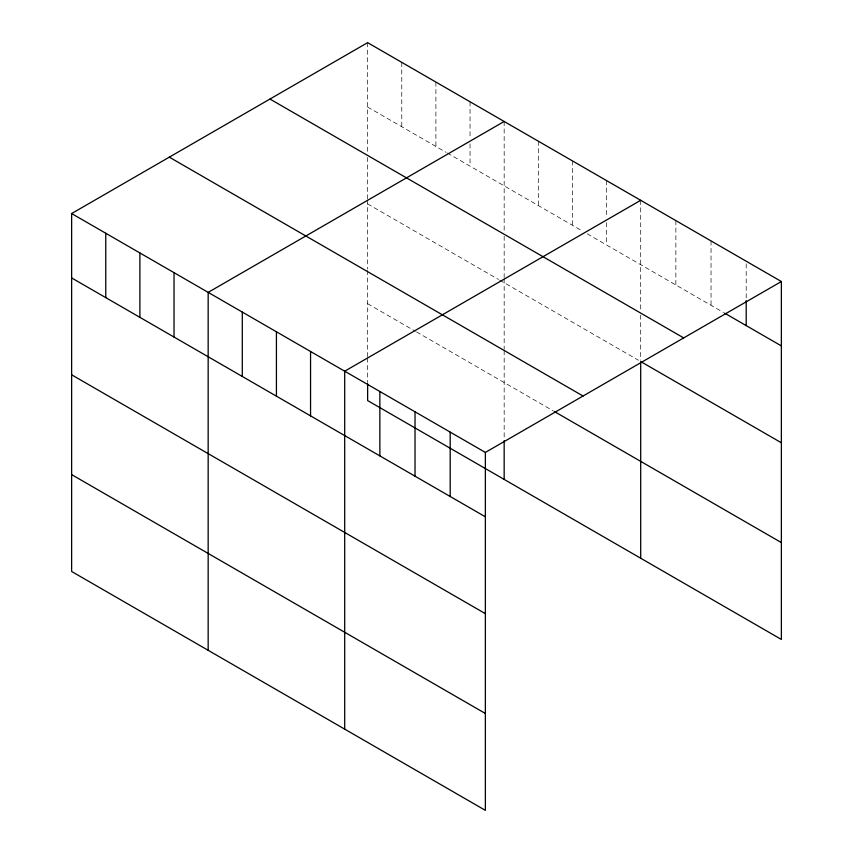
<?xml version="1.0" encoding="UTF-8"?>
<svg xmlns="http://www.w3.org/2000/svg" width="853" height="853" viewBox="0 0 853 853"><rect width="100%" height="100%" fill="white"/><g stroke="black" fill="none" stroke-linecap="round" stroke-linejoin="round"><path stroke-width="0.64" stroke-dasharray="4.26 3.2" d="M367.632 42.65L367.632 152.239M367.632 107.041L446.14 152.356M447.281 153.018L582.674 231.184M587.227 233.818L723.515 312.497M367.632 203.91L498.483 279.453M499.613 280.104L638.428 360.243M367.632 303.711L415.422 331.305M416.563 331.956L553.096 410.783M746.204 263.844L746.204 299.318M711.039 240.909L711.039 305.299M675.864 220.607L675.864 284.987M640.699 200.306L640.699 309.895M640.699 315.056L640.699 360.265M606.568 180.591L606.568 217.387M606.568 222.644L606.568 244.982M572.438 160.886L572.438 225.277M538.307 141.182L538.307 205.573M504.166 121.478L504.166 231.067M504.166 236.238L504.166 277.566M504.166 278.856L504.166 349.272M504.166 350.604L504.166 439.37M470.035 101.774L470.035 138.559M470.035 143.816L470.035 166.154M435.904 82.059L435.904 146.449M401.774 62.354L401.774 126.745M367.632 157.41L367.632 198.738M367.632 200.028L367.632 269.111M367.632 270.444L367.632 356.671M367.632 357.961L367.632 382.507"/><path stroke-width="1.28" d="M71.631 213.549L485.368 452.421L485.368 810.35L71.631 571.478L71.631 213.549L367.632 42.65L781.369 281.522L781.369 639.451L367.632 400.579L367.632 383.797M504.166 121.478L208.164 292.376L208.164 650.306M640.699 200.306L344.697 371.204L344.697 729.134M485.368 452.421L781.369 281.522M724.645 313.158L781.369 345.902M269.953 99.044L683.69 337.916M781.369 442.771L640.699 361.555L640.699 558.235M169.31 157.155L583.047 396.016M554.226 411.445L781.369 542.583M71.631 277.929L485.368 516.801M71.631 374.808L485.368 613.67M71.631 474.609L485.368 713.481M746.204 300.629L746.204 325.601M504.166 440.66L504.166 479.407M450.192 432.108L450.192 496.499M415.027 411.807L415.027 476.198M379.862 391.506L379.862 455.886M310.556 351.489L310.556 415.88M276.425 331.785L276.425 396.176M242.295 312.081L242.295 376.472M174.033 272.672L174.033 337.052M139.892 252.957L139.892 317.348M105.761 233.253L105.761 297.644"/></g></svg>
